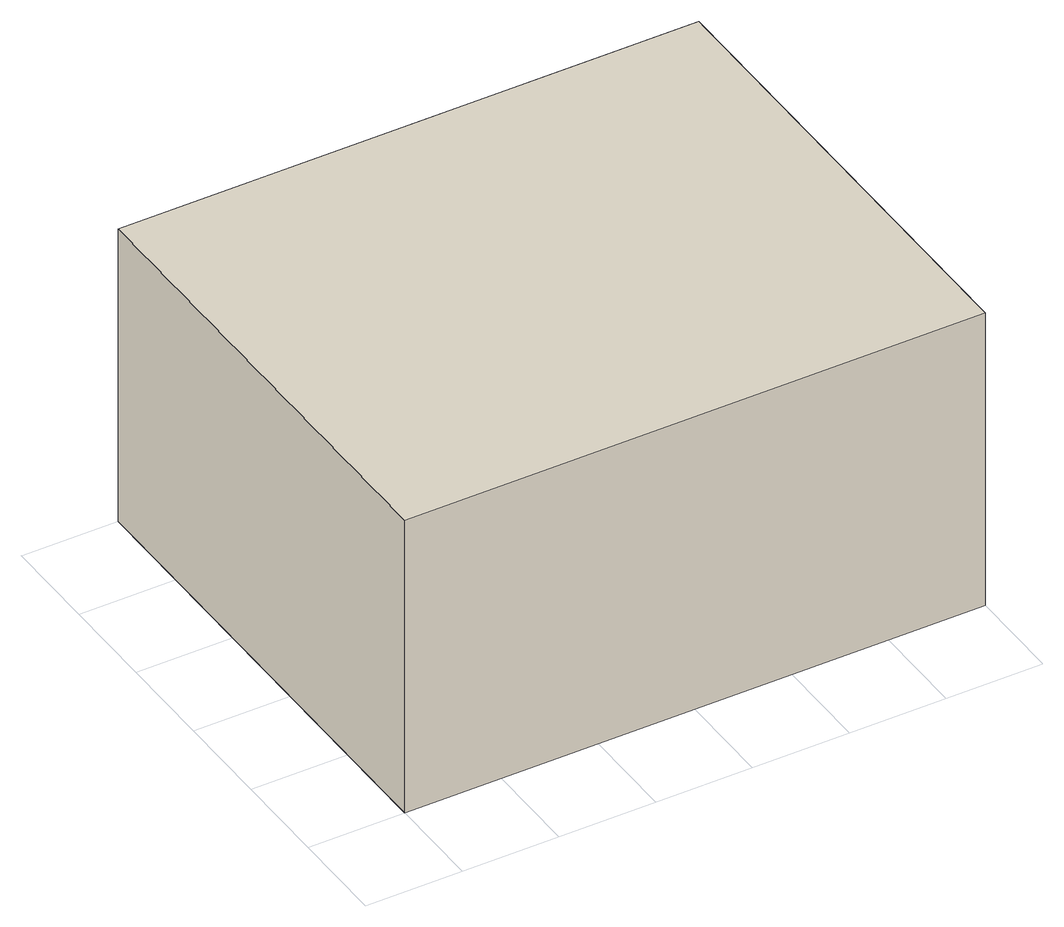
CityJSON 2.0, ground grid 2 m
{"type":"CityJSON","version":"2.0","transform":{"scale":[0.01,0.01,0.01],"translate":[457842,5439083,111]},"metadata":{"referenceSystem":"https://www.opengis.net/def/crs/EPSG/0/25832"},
"CityObjects":{
"building1":{"type":"Building","attributes":{"description":"FZK-Haus (Forschungszentrum Karlsruhe, now KIT), created by Karl-Heinz Haefele","name":"AC14-FZK-Haus","GrossPlannedArea":120,"ConstructionMethod":"New Building","IsLandmarked":"NO","dateOfConstruction":"2020-01-01","Height.highReference":"highestRoofEdge","Height.lowReference":"lowestGroundPoint","Height.status":"measured","measuredHeight":6.52,"class":"1000","function":"1000","usage":"1000","roofType":"1030","storeysAboveGround":2,"storeysBelowGround":0},"address":[{"locality":"Eggenstein-Leopoldshafen","thoroughfareNumber":"4711","thoroughfareName":"Spöcker Straße","postcode":"76344"}],"geometry":[{"type":"Solid","lod":"1","boundaries":[[[[0,1,2,3]],[[4,5,6,7]],[[7,6,0,3]],[[6,5,1,0]],[[5,4,2,1]],[[4,7,3,2]]]]}]}
},
"vertices":[
[0,1000,80],[1200,1000,80],[1200,0,80],[0,0,80],[1200,0,732],[1200,1000,732],[0,1000,732],[0,0,732]
]}
